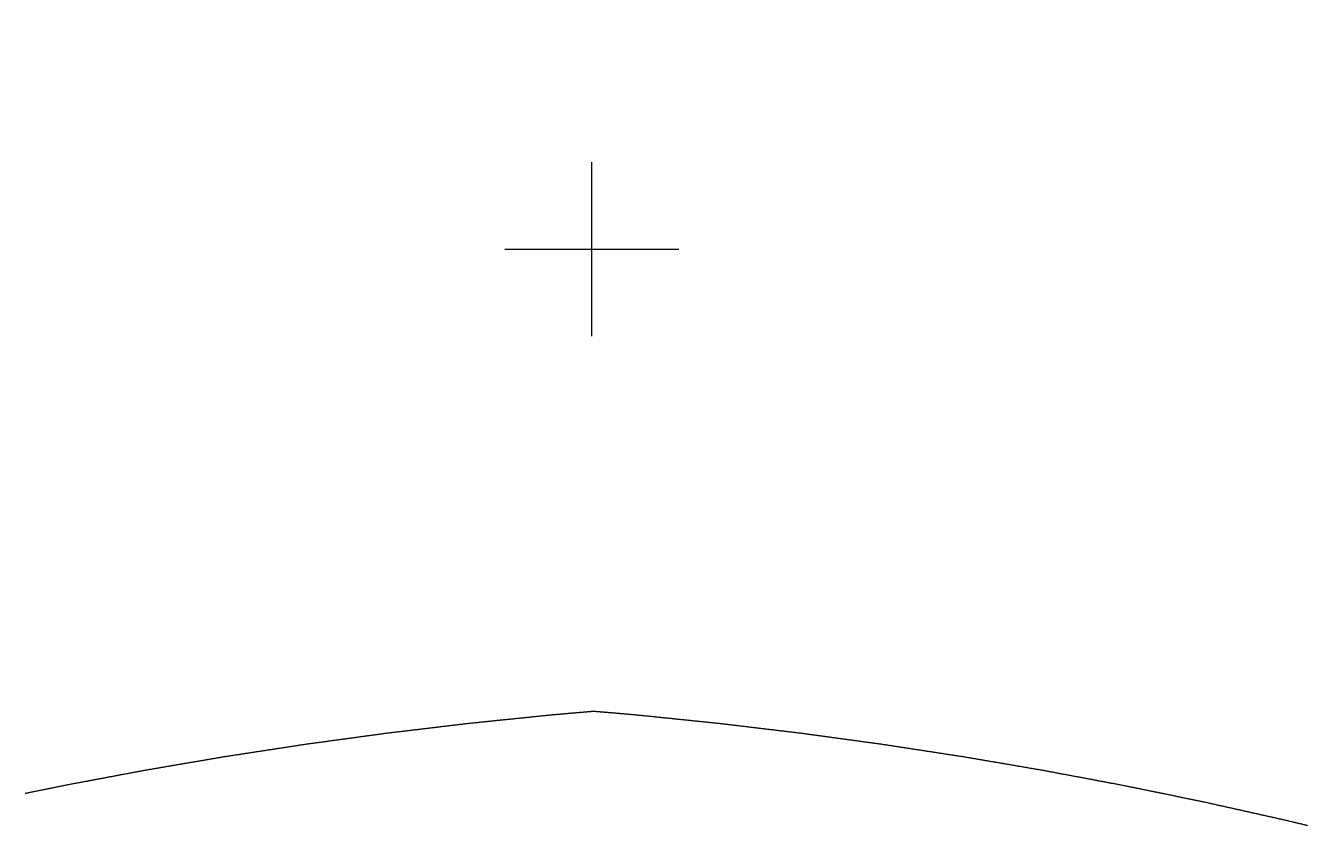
# Model space of a CAD drawing. Extents: x 2 to 292, y 1 to 254.
# Drawn here: x 146.05 to 160.77, y 14.01 to 23.2 of the extents above; entities that cross this region are included whole.
import ezdxf

# ---------------------------------------------------------------- set-up
doc = ezdxf.new("R2010")
doc.units = 0
doc.header["$PDMODE"] = 2
doc.header["$PDSIZE"] = 1
doc.layers.get('0').update_dxf_attribs({"linetype": 'CONTINUOUS'})
doc.layers.add('DRILLING', color=3, linetype='CONTINUOUS')

# ---------------------------------------------------------------- blocks, each defined once
blk = doc.blocks.new('*U105')
at = {"layer": 'DRILLING'}
blk.add_point((0, 0), dxfattribs=at)
blk = doc.blocks.new('*U106')
at = {"layer": 'DRILLING', "color": 0, "linetype": 'BYBLOCK'}
for p in [(0, 0), (4, 0), (8, 0)]:
    blk.add_blockref('*U105', p, dxfattribs=at)

msp = doc.modelspace()

# ---------------------------------------------------------------- linework, layer by layer
msp.add_polyline3d([(146.045, 14.3798, 0), (146.054, 14.3818, 0), (146.064, 14.3837, 0), (146.073, 14.3857, 0), (146.083, 14.3876, 0), (146.092, 14.3895, 0), (146.102, 14.3915, 0), (146.111, 14.3934, 0), (146.12, 14.3954, 0), (146.13, 14.3973, 0), (146.139, 14.3992, 0), (146.149, 14.4012, 0), (146.158, 14.4031, 0), (146.168, 14.4051, 0), (146.177, 14.407, 0), (146.187, 14.409, 0), (146.196, 14.4109, 0), (146.205, 14.4128, 0), (146.215, 14.4148, 0), (146.224, 14.4167, 0), (146.234, 14.4187, 0), (146.243, 14.4206, 0), (146.253, 14.4225, 0), (146.262, 14.4245, 0), (146.272, 14.4264, 0), (146.281, 14.4284, 0), (146.291, 14.4303, 0), (146.3, 14.4323, 0), (146.309, 14.4342, 0), (146.319, 14.4361, 0), (146.328, 14.4381, 0), (146.338, 14.44, 0), (146.347, 14.442, 0), (146.357, 14.4439, 0), (146.366, 14.4459, 0), (146.376, 14.4478, 0), (146.385, 14.4497, 0), (146.394, 14.4517, 0), (146.404, 14.4536, 0), (146.413, 14.4556, 0), (146.423, 14.4575, 0), (146.432, 14.4594, 0), (146.442, 14.4614, 0), (146.451, 14.4633, 0), (146.461, 14.4653, 0), (146.47, 14.4672, 0), (146.48, 14.4692, 0), (146.489, 14.471, 0), (146.499, 14.4728, 0), (146.508, 14.4746, 0), (146.518, 14.4764, 0), (146.527, 14.4782, 0), (146.537, 14.48, 0), (146.546, 14.4818, 0), (146.556, 14.4835, 0), (146.565, 14.4853, 0), (146.575, 14.4871, 0), (146.584, 14.4889, 0), (146.594, 14.4907, 0), (146.603, 14.4925, 0), (146.613, 14.4943, 0), (146.622, 14.496, 0), (146.631, 14.4978, 0), (146.641, 14.4996, 0), (146.65, 14.5014, 0), (146.66, 14.5032, 0), (146.669, 14.505, 0), (146.679, 14.5067, 0), (146.688, 14.5085, 0), (146.698, 14.5103, 0), (146.707, 14.5121, 0), (146.717, 14.5139, 0), (146.726, 14.5157, 0), (146.736, 14.5175, 0), (146.745, 14.5192, 0), (146.755, 14.521, 0), (146.764, 14.5228, 0), (146.774, 14.5246, 0), (146.783, 14.5264, 0), (146.793, 14.5282, 0), (146.802, 14.53, 0), (146.812, 14.5317, 0), (146.821, 14.5335, 0), (146.831, 14.5353, 0), (146.84, 14.5371, 0), (146.85, 14.5389, 0), (146.859, 14.5407, 0), (146.869, 14.5425, 0), (146.878, 14.5442, 0), (146.888, 14.546, 0), (146.897, 14.5478, 0), (146.907, 14.5496, 0), (146.916, 14.5514, 0), (146.926, 14.5532, 0), (146.935, 14.5549, 0), (146.945, 14.5567, 0), (146.954, 14.5585, 0), (146.964, 14.5603, 0), (146.973, 14.5621, 0), (146.983, 14.5639, 0), (146.992, 14.5657, 0), (147.002, 14.5674, 0), (147.011, 14.5692, 0), (147.021, 14.571, 0), (147.03, 14.5728, 0), (147.04, 14.5746, 0), (147.049, 14.5764, 0), (147.059, 14.5782, 0), (147.068, 14.5799, 0), (147.078, 14.5817, 0), (147.087, 14.5835, 0), (147.097, 14.5853, 0), (147.106, 14.5871, 0), (147.116, 14.5889, 0), (147.125, 14.5907, 0), (147.135, 14.5924, 0), (147.144, 14.5942, 0), (147.154, 14.596, 0), (147.163, 14.5978, 0), (147.173, 14.5996, 0), (147.182, 14.6014, 0), (147.192, 14.6032, 0), (147.201, 14.6049, 0), (147.211, 14.6067, 0), (147.22, 14.6085, 0), (147.23, 14.6103, 0), (147.239, 14.6121, 0), (147.249, 14.6139, 0), (147.258, 14.6156, 0), (147.268, 14.6174, 0), (147.277, 14.6192, 0), (147.287, 14.621, 0), (147.296, 14.6228, 0), (147.306, 14.6246, 0), (147.315, 14.6264, 0), (147.325, 14.6281, 0), (147.334, 14.6299, 0), (147.344, 14.6317, 0), (147.353, 14.6335, 0), (147.363, 14.6353, 0), (147.372, 14.6371, 0), (147.382, 14.6389, 0), (147.391, 14.6406, 0), (147.401, 14.6424, 0), (147.41, 14.6442, 0), (147.42, 14.6458, 0), (147.429, 14.6474, 0), (147.439, 14.6491, 0), (147.449, 14.6507, 0), (147.458, 14.6523, 0), (147.468, 14.6539, 0), (147.477, 14.6556, 0), (147.487, 14.6572, 0), (147.496, 14.6588, 0), (147.506, 14.6605, 0), (147.515, 14.6621, 0), (147.525, 14.6637, 0), (147.534, 14.6653, 0), (147.544, 14.667, 0), (147.554, 14.6686, 0), (147.563, 14.6702, 0), (147.573, 14.6719, 0), (147.582, 14.6735, 0), (147.592, 14.6751, 0), (147.601, 14.6767, 0), (147.611, 14.6784, 0), (147.62, 14.68, 0), (147.63, 14.6816, 0), (147.64, 14.6833, 0), (147.649, 14.6849, 0), (147.659, 14.6865, 0), (147.668, 14.6881, 0), (147.678, 14.6898, 0), (147.687, 14.6914, 0), (147.697, 14.693, 0), (147.706, 14.6947, 0), (147.716, 14.6963, 0), (147.725, 14.6979, 0), (147.735, 14.6995, 0), (147.745, 14.7012, 0), (147.754, 14.7028, 0), (147.764, 14.7044, 0), (147.773, 14.7061, 0), (147.783, 14.7077, 0), (147.792, 14.7093, 0), (147.802, 14.7109, 0), (147.811, 14.7126, 0), (147.821, 14.7142, 0), (147.83, 14.7158, 0), (147.84, 14.7175, 0), (147.85, 14.7191, 0), (147.859, 14.7207, 0), (147.869, 14.7223, 0), (147.878, 14.724, 0), (147.888, 14.7256, 0), (147.897, 14.7272, 0), (147.907, 14.7289, 0), (147.916, 14.7305, 0), (147.926, 14.7321, 0), (147.935, 14.7337, 0), (147.945, 14.7354, 0), (147.955, 14.737, 0), (147.964, 14.7386, 0), (147.974, 14.7403, 0), (147.983, 14.7419, 0), (147.993, 14.7435, 0), (148.002, 14.7451, 0), (148.012, 14.7468, 0), (148.021, 14.7484, 0), (148.031, 14.75, 0), (148.04, 14.7517, 0), (148.05, 14.7533, 0), (148.06, 14.7549, 0), (148.069, 14.7565, 0), (148.079, 14.7582, 0), (148.088, 14.7598, 0), (148.098, 14.7614, 0), (148.107, 14.7631, 0), (148.117, 14.7647, 0), (148.126, 14.7663, 0), (148.136, 14.7679, 0), (148.145, 14.7696, 0), (148.155, 14.7712, 0), (148.165, 14.7728, 0), (148.174, 14.7745, 0), (148.184, 14.7761, 0), (148.193, 14.7777, 0), (148.203, 14.7793, 0), (148.212, 14.781, 0), (148.222, 14.7826, 0), (148.231, 14.7842, 0), (148.241, 14.7859, 0), (148.251, 14.7875, 0), (148.26, 14.7891, 0), (148.27, 14.7907, 0), (148.279, 14.7924, 0), (148.289, 14.794, 0), (148.298, 14.7956, 0), (148.308, 14.7973, 0), (148.317, 14.7989, 0), (148.327, 14.8005, 0), (148.336, 14.8021, 0), (148.346, 14.8036, 0), (148.356, 14.805, 0), (148.365, 14.8065, 0), (148.375, 14.808, 0), (148.384, 14.8095, 0), (148.394, 14.8109, 0), (148.404, 14.8124, 0), (148.413, 14.8139, 0), (148.423, 14.8153, 0), (148.432, 14.8168, 0), (148.442, 14.8183, 0), (148.452, 14.8198, 0), (148.461, 14.8212, 0), (148.471, 14.8227, 0), (148.48, 14.8242, 0), (148.49, 14.8256, 0), (148.5, 14.8271, 0), (148.509, 14.8286, 0), (148.519, 14.8301, 0), (148.528, 14.8315, 0), (148.538, 14.833, 0), (148.548, 14.8345, 0), (148.557, 14.836, 0), (148.567, 14.8374, 0), (148.576, 14.8389, 0), (148.586, 14.8404, 0), (148.596, 14.8418, 0), (148.605, 14.8433, 0), (148.615, 14.8448, 0), (148.624, 14.8463, 0), (148.634, 14.8477, 0), (148.644, 14.8492, 0), (148.653, 14.8507, 0), (148.663, 14.8521, 0), (148.672, 14.8536, 0), (148.682, 14.8551, 0), (148.691, 14.8566, 0), (148.701, 14.858, 0), (148.711, 14.8595, 0), (148.72, 14.861, 0), (148.73, 14.8624, 0), (148.739, 14.8639, 0), (148.749, 14.8654, 0), (148.759, 14.8669, 0), (148.768, 14.8683, 0), (148.778, 14.8698, 0), (148.787, 14.8713, 0), (148.797, 14.8728, 0), (148.807, 14.8742, 0), (148.816, 14.8757, 0), (148.826, 14.8772, 0), (148.835, 14.8786, 0), (148.845, 14.8801, 0), (148.855, 14.8816, 0), (148.864, 14.8831, 0), (148.874, 14.8845, 0), (148.883, 14.886, 0), (148.893, 14.8875, 0), (148.903, 14.8889, 0), (148.912, 14.8904, 0), (148.922, 14.8919, 0), (148.931, 14.8934, 0), (148.941, 14.8948, 0), (148.951, 14.8963, 0), (148.96, 14.8978, 0), (148.97, 14.8992, 0), (148.979, 14.9007, 0), (148.989, 14.9022, 0), (148.999, 14.9037, 0), (149.008, 14.9051, 0), (149.018, 14.9066, 0), (149.027, 14.9081, 0), (149.037, 14.9095, 0), (149.047, 14.911, 0), (149.056, 14.9125, 0), (149.066, 14.914, 0), (149.075, 14.9154, 0), (149.085, 14.9169, 0), (149.095, 14.9184, 0), (149.104, 14.9199, 0), (149.114, 14.9213, 0), (149.123, 14.9228, 0), (149.133, 14.9243, 0), (149.143, 14.9257, 0), (149.152, 14.9272, 0), (149.162, 14.9287, 0), (149.171, 14.9302, 0), (149.181, 14.9316, 0), (149.191, 14.9331, 0), (149.2, 14.9346, 0), (149.21, 14.936, 0), (149.219, 14.9375, 0), (149.229, 14.939, 0), (149.238, 14.9405, 0), (149.248, 14.9419, 0), (149.258, 14.9434, 0), (149.267, 14.9448, 0), (149.277, 14.9462, 0), (149.287, 14.9475, 0), (149.296, 14.9488, 0), (149.306, 14.9501, 0), (149.316, 14.9514, 0), (149.325, 14.9527, 0), (149.335, 14.954, 0), (149.344, 14.9554, 0), (149.354, 14.9567, 0), (149.364, 14.958, 0), (149.373, 14.9593, 0), (149.383, 14.9606, 0), (149.393, 14.9619, 0), (149.402, 14.9633, 0), (149.412, 14.9646, 0), (149.422, 14.9659, 0), (149.431, 14.9672, 0), (149.441, 14.9685, 0), (149.451, 14.9698, 0), (149.46, 14.9711, 0), (149.47, 14.9725, 0), (149.48, 14.9738, 0), (149.489, 14.9751, 0), (149.499, 14.9764, 0), (149.508, 14.9777, 0), (149.518, 14.979, 0), (149.528, 14.9804, 0), (149.537, 14.9817, 0), (149.547, 14.983, 0), (149.557, 14.9843, 0), (149.566, 14.9856, 0), (149.576, 14.9869, 0), (149.586, 14.9882, 0), (149.595, 14.9896, 0), (149.605, 14.9909, 0), (149.615, 14.9922, 0), (149.624, 14.9935, 0), (149.634, 14.9948, 0), (149.643, 14.9961, 0), (149.653, 14.9974, 0), (149.663, 14.9988, 0), (149.672, 15.0001, 0), (149.682, 15.0014, 0), (149.692, 15.0027, 0), (149.701, 15.004, 0), (149.711, 15.0053, 0), (149.721, 15.0067, 0), (149.73, 15.008, 0), (149.74, 15.0093, 0), (149.75, 15.0106, 0), (149.759, 15.0119, 0), (149.769, 15.0132, 0), (149.779, 15.0145, 0), (149.788, 15.0159, 0), (149.798, 15.0172, 0), (149.807, 15.0185, 0), (149.817, 15.0198, 0), (149.827, 15.0211, 0), (149.836, 15.0224, 0), (149.846, 15.0237, 0), (149.856, 15.0251, 0), (149.865, 15.0264, 0), (149.875, 15.0277, 0), (149.885, 15.029, 0), (149.894, 15.0303, 0), (149.904, 15.0316, 0), (149.914, 15.033, 0), (149.923, 15.0343, 0), (149.933, 15.0356, 0), (149.943, 15.0369, 0), (149.952, 15.0382, 0), (149.962, 15.0395, 0), (149.971, 15.0408, 0), (149.981, 15.0422, 0), (149.991, 15.0435, 0), (150, 15.0448, 0), (150.01, 15.0461, 0), (150.02, 15.0474, 0), (150.029, 15.0487, 0), (150.039, 15.0501, 0), (150.049, 15.0514, 0), (150.058, 15.0527, 0), (150.068, 15.054, 0), (150.078, 15.0553, 0), (150.087, 15.0566, 0), (150.097, 15.0579, 0), (150.107, 15.0593, 0), (150.116, 15.0606, 0), (150.126, 15.0619, 0), (150.135, 15.0632, 0), (150.145, 15.0645, 0), (150.155, 15.0658, 0), (150.164, 15.0671, 0), (150.174, 15.0685, 0), (150.184, 15.0698, 0), (150.193, 15.0711, 0), (150.203, 15.0724, 0), (150.213, 15.0735, 0), (150.222, 15.0747, 0), (150.232, 15.0759, 0), (150.242, 15.077, 0), (150.251, 15.0782, 0), (150.261, 15.0793, 0), (150.271, 15.0805, 0), (150.281, 15.0817, 0), (150.29, 15.0828, 0), (150.3, 15.084, 0), (150.31, 15.0851, 0), (150.319, 15.0863, 0), (150.329, 15.0874, 0), (150.339, 15.0886, 0), (150.348, 15.0898, 0), (150.358, 15.0909, 0), (150.368, 15.0921, 0), (150.378, 15.0932, 0), (150.387, 15.0944, 0), (150.397, 15.0955, 0), (150.407, 15.0967, 0), (150.416, 15.0979, 0), (150.426, 15.099, 0), (150.436, 15.1002, 0), (150.445, 15.1013, 0), (150.455, 15.1025, 0), (150.465, 15.1037, 0), (150.475, 15.1048, 0), (150.484, 15.106, 0), (150.494, 15.1071, 0), (150.504, 15.1083, 0), (150.513, 15.1094, 0), (150.523, 15.1106, 0), (150.533, 15.1118, 0), (150.542, 15.1129, 0), (150.552, 15.1141, 0), (150.562, 15.1152, 0), (150.572, 15.1164, 0), (150.581, 15.1176, 0), (150.591, 15.1187, 0), (150.601, 15.1199, 0), (150.61, 15.121, 0), (150.62, 15.1222, 0), (150.63, 15.1233, 0), (150.639, 15.1245, 0), (150.649, 15.1257, 0), (150.659, 15.1268, 0), (150.668, 15.128, 0), (150.678, 15.1291, 0), (150.688, 15.1303, 0), (150.698, 15.1315, 0), (150.707, 15.1326, 0), (150.717, 15.1338, 0), (150.727, 15.1349, 0), (150.736, 15.1361, 0), (150.746, 15.1372, 0), (150.756, 15.1384, 0), (150.765, 15.1396, 0), (150.775, 15.1407, 0), (150.785, 15.1419, 0), (150.795, 15.143, 0), (150.804, 15.1442, 0), (150.814, 15.1454, 0), (150.824, 15.1465, 0), (150.833, 15.1477, 0), (150.843, 15.1488, 0), (150.853, 15.15, 0), (150.862, 15.1511, 0), (150.872, 15.1523, 0), (150.882, 15.1535, 0), (150.892, 15.1546, 0), (150.901, 15.1558, 0), (150.911, 15.1569, 0), (150.921, 15.1581, 0), (150.93, 15.1593, 0), (150.94, 15.1604, 0), (150.95, 15.1616, 0), (150.959, 15.1627, 0), (150.969, 15.1639, 0), (150.979, 15.165, 0), (150.989, 15.1662, 0), (150.998, 15.1674, 0), (151.008, 15.1685, 0), (151.018, 15.1697, 0), (151.027, 15.1708, 0), (151.037, 15.172, 0), (151.047, 15.1732, 0), (151.056, 15.1743, 0), (151.066, 15.1755, 0), (151.076, 15.1766, 0), (151.085, 15.1778, 0), (151.095, 15.1789, 0), (151.105, 15.1801, 0), (151.115, 15.1813, 0), (151.124, 15.1824, 0), (151.134, 15.1836, 0), (151.144, 15.1847, 0), (151.153, 15.1857, 0), (151.163, 15.1867, 0), (151.173, 15.1877, 0), (151.183, 15.1887, 0), (151.192, 15.1897, 0), (151.202, 15.1907, 0), (151.212, 15.1917, 0), (151.222, 15.1927, 0), (151.231, 15.1937, 0), (151.241, 15.1947, 0), (151.251, 15.1957, 0), (151.261, 15.1967, 0), (151.27, 15.1977, 0), (151.28, 15.1987, 0), (151.29, 15.1997, 0), (151.3, 15.2007, 0), (151.309, 15.2017, 0), (151.319, 15.2027, 0), (151.329, 15.2037, 0), (151.339, 15.2047, 0), (151.348, 15.2057, 0), (151.358, 15.2067, 0), (151.368, 15.2077, 0), (151.378, 15.2087, 0), (151.387, 15.2097, 0), (151.397, 15.2107, 0), (151.407, 15.2117, 0), (151.417, 15.2128, 0), (151.426, 15.2138, 0), (151.436, 15.2148, 0), (151.446, 15.2158, 0), (151.456, 15.2168, 0), (151.465, 15.2178, 0), (151.475, 15.2188, 0), (151.485, 15.2198, 0), (151.495, 15.2208, 0), (151.504, 15.2218, 0), (151.514, 15.2228, 0), (151.524, 15.2238, 0), (151.534, 15.2248, 0), (151.543, 15.2258, 0), (151.553, 15.2268, 0), (151.563, 15.2278, 0), (151.573, 15.2288, 0), (151.582, 15.2298, 0), (151.592, 15.2308, 0), (151.602, 15.2318, 0), (151.612, 15.2328, 0), (151.621, 15.2338, 0), (151.631, 15.2348, 0), (151.641, 15.2358, 0), (151.651, 15.2368, 0), (151.66, 15.2378, 0), (151.67, 15.2388, 0), (151.68, 15.2398, 0), (151.69, 15.2408, 0), (151.699, 15.2418, 0), (151.709, 15.2428, 0), (151.719, 15.2438, 0), (151.729, 15.2448, 0), (151.738, 15.2458, 0), (151.748, 15.2468, 0), (151.758, 15.2478, 0), (151.768, 15.2488, 0), (151.777, 15.2498, 0), (151.787, 15.2508, 0), (151.797, 15.2518, 0), (151.807, 15.2528, 0), (151.816, 15.2538, 0), (151.826, 15.2548, 0), (151.836, 15.2558, 0), (151.846, 15.2568, 0), (151.855, 15.2578, 0), (151.865, 15.2588, 0), (151.875, 15.2598, 0), (151.885, 15.2608, 0), (151.894, 15.2618, 0), (151.904, 15.2628, 0), (151.914, 15.2638, 0), (151.924, 15.2648, 0), (151.933, 15.2658, 0), (151.943, 15.2668, 0), (151.953, 15.2678, 0), (151.963, 15.2688, 0), (151.972, 15.2698, 0), (151.982, 15.2708, 0), (151.992, 15.2718, 0), (152.002, 15.2728, 0), (152.011, 15.2738, 0), (152.021, 15.2748, 0), (152.031, 15.2758, 0), (152.041, 15.2768, 0), (152.05, 15.2778, 0), (152.06, 15.2788, 0), (152.07, 15.2798, 0), (152.08, 15.2808, 0), (152.089, 15.2818, 0), (152.094, 15.2822, 0), (152.099, 15.2827, 0), (152.104, 15.2831, 0), (152.109, 15.2835, 0), (152.114, 15.284, 0), (152.119, 15.2844, 0), (152.124, 15.2848, 0), (152.129, 15.2852, 0), (152.134, 15.2857, 0), (152.139, 15.2861, 0), (152.144, 15.2865, 0), (152.149, 15.287, 0), (152.154, 15.2874, 0), (152.159, 15.2878, 0), (152.164, 15.2883, 0), (152.169, 15.2887, 0), (152.174, 15.2891, 0), (152.179, 15.2896, 0), (152.184, 15.29, 0), (152.189, 15.2904, 0), (152.194, 15.2908, 0), (152.199, 15.2913, 0), (152.204, 15.2917, 0), (152.209, 15.2921, 0), (152.214, 15.2926, 0), (152.219, 15.293, 0), (152.224, 15.2934, 0), (152.229, 15.2939, 0), (152.234, 15.2943, 0), (152.239, 15.2947, 0), (152.244, 15.2952, 0), (152.249, 15.2956, 0), (152.254, 15.296, 0), (152.259, 15.2964, 0), (152.264, 15.2969, 0), (152.269, 15.2973, 0), (152.274, 15.2977, 0), (152.279, 15.2982, 0), (152.284, 15.2986, 0), (152.289, 15.299, 0), (152.294, 15.2995, 0), (152.299, 15.2999, 0), (152.304, 15.3003, 0), (152.309, 15.3008, 0), (152.314, 15.3012, 0), (152.319, 15.3016, 0), (152.324, 15.302, 0), (152.329, 15.3025, 0), (152.334, 15.3029, 0), (152.339, 15.3033, 0), (152.344, 15.3038, 0), (152.349, 15.3042, 0), (152.354, 15.3046, 0), (152.359, 15.3051, 0), (152.364, 15.3055, 0), (152.369, 15.3059, 0), (152.374, 15.3064, 0), (152.379, 15.3068, 0), (152.384, 15.3072, 0), (152.389, 15.3076, 0), (152.394, 15.3081, 0), (152.399, 15.3085, 0), (152.404, 15.3089, 0), (152.409, 15.3094, 0), (152.414, 15.3098, 0), (152.419, 15.3102, 0), (152.424, 15.3107, 0), (152.429, 15.3111, 0), (152.434, 15.3115, 0), (152.439, 15.312, 0), (152.444, 15.3124, 0), (152.449, 15.3128, 0), (152.454, 15.3132, 0), (152.459, 15.3137, 0), (152.464, 15.3141, 0), (152.469, 15.3145, 0), (152.474, 15.315, 0), (152.479, 15.3154, 0), (152.484, 15.3158, 0), (152.489, 15.3163, 0), (152.494, 15.3167, 0), (152.499, 15.3171, 0), (152.504, 15.3176, 0), (152.509, 15.318, 0), (152.514, 15.3184, 0), (152.519, 15.3188, 0), (152.524, 15.3193, 0), (152.529, 15.3197, 0), (152.534, 15.3201, 0), (152.539, 15.3206, 0), (152.544, 15.321, 0), (152.549, 15.3214, 0), (152.554, 15.3219, 0), (152.559, 15.3223, 0), (152.564, 15.3227, 0), (152.569, 15.3232, 0), (152.574, 15.3236, 0), (152.579, 15.3232, 0), (152.584, 15.3227, 0), (152.589, 15.3223, 0), (152.594, 15.3219, 0), (152.599, 15.3214, 0), (152.604, 15.321, 0), (152.609, 15.3206, 0), (152.614, 15.3201, 0), (152.619, 15.3197, 0), (152.624, 15.3193, 0), (152.629, 15.3188, 0), (152.634, 15.3184, 0), (152.639, 15.318, 0), (152.644, 15.3176, 0), (152.649, 15.3171, 0), (152.654, 15.3167, 0), (152.659, 15.3163, 0), (152.664, 15.3158, 0), (152.669, 15.3154, 0), (152.674, 15.315, 0), (152.679, 15.3145, 0), (152.684, 15.3141, 0), (152.69, 15.3137, 0), (152.695, 15.3132, 0), (152.7, 15.3128, 0), (152.705, 15.3124, 0), (152.71, 15.312, 0), (152.715, 15.3115, 0), (152.72, 15.3111, 0), (152.725, 15.3107, 0), (152.73, 15.3102, 0), (152.735, 15.3098, 0), (152.74, 15.3094, 0), (152.745, 15.3089, 0), (152.75, 15.3085, 0), (152.755, 15.3081, 0), (152.76, 15.3076, 0), (152.765, 15.3072, 0), (152.77, 15.3068, 0), (152.775, 15.3064, 0), (152.78, 15.3059, 0), (152.785, 15.3055, 0), (152.79, 15.3051, 0), (152.795, 15.3046, 0), (152.8, 15.3042, 0), (152.805, 15.3038, 0), (152.81, 15.3033, 0), (152.815, 15.3029, 0), (152.82, 15.3025, 0), (152.825, 15.302, 0), (152.83, 15.3016, 0), (152.835, 15.3012, 0), (152.84, 15.3008, 0), (152.845, 15.3003, 0), (152.85, 15.2999, 0), (152.855, 15.2995, 0), (152.86, 15.299, 0), (152.865, 15.2986, 0), (152.87, 15.2982, 0), (152.875, 15.2977, 0), (152.88, 15.2973, 0), (152.885, 15.2969, 0), (152.89, 15.2964, 0), (152.895, 15.296, 0), (152.9, 15.2956, 0), (152.905, 15.2952, 0), (152.91, 15.2947, 0), (152.915, 15.2943, 0), (152.92, 15.2939, 0), (152.925, 15.2934, 0), (152.93, 15.293, 0), (152.935, 15.2926, 0), (152.94, 15.2921, 0), (152.945, 15.2917, 0), (152.95, 15.2913, 0), (152.955, 15.2908, 0), (152.96, 15.2904, 0), (152.965, 15.29, 0), (152.97, 15.2896, 0), (152.975, 15.2891, 0), (152.98, 15.2887, 0), (152.985, 15.2883, 0), (152.99, 15.2878, 0), (152.995, 15.2874, 0), (153, 15.287, 0), (153.005, 15.2865, 0), (153.01, 15.2861, 0), (153.015, 15.2857, 0), (153.02, 15.2852, 0), (153.025, 15.2848, 0), (153.03, 15.2844, 0), (153.035, 15.284, 0), (153.04, 15.2835, 0), (153.045, 15.2831, 0), (153.05, 15.2827, 0), (153.055, 15.2822, 0), (153.06, 15.2818, 0), (153.069, 15.2808, 0), (153.079, 15.2798, 0), (153.089, 15.2788, 0), (153.098, 15.2778, 0), (153.108, 15.2768, 0), (153.118, 15.2758, 0), (153.128, 15.2748, 0), (153.137, 15.2738, 0), (153.147, 15.2728, 0), (153.157, 15.2718, 0), (153.167, 15.2708, 0), (153.176, 15.2698, 0), (153.186, 15.2688, 0), (153.196, 15.2678, 0), (153.206, 15.2668, 0), (153.215, 15.2658, 0), (153.225, 15.2648, 0), (153.235, 15.2638, 0), (153.245, 15.2628, 0), (153.254, 15.2618, 0), (153.264, 15.2608, 0), (153.274, 15.2598, 0), (153.284, 15.2588, 0), (153.293, 15.2578, 0), (153.303, 15.2568, 0), (153.313, 15.2558, 0), (153.323, 15.2548, 0), (153.332, 15.2538, 0), (153.342, 15.2528, 0), (153.352, 15.2518, 0), (153.362, 15.2508, 0), (153.371, 15.2498, 0), (153.381, 15.2488, 0), (153.391, 15.2478, 0), (153.401, 15.2468, 0), (153.41, 15.2458, 0), (153.42, 15.2448, 0), (153.43, 15.2438, 0), (153.44, 15.2428, 0), (153.449, 15.2418, 0), (153.459, 15.2408, 0), (153.469, 15.2398, 0), (153.479, 15.2388, 0), (153.488, 15.2378, 0), (153.498, 15.2368, 0), (153.508, 15.2358, 0), (153.518, 15.2348, 0), (153.527, 15.2338, 0), (153.537, 15.2328, 0), (153.547, 15.2318, 0), (153.557, 15.2308, 0), (153.566, 15.2298, 0), (153.576, 15.2288, 0), (153.586, 15.2278, 0), (153.596, 15.2268, 0), (153.605, 15.2258, 0), (153.615, 15.2248, 0), (153.625, 15.2238, 0), (153.635, 15.2228, 0), (153.644, 15.2218, 0), (153.654, 15.2208, 0), (153.664, 15.2198, 0), (153.674, 15.2188, 0), (153.683, 15.2178, 0), (153.693, 15.2168, 0), (153.703, 15.2158, 0), (153.713, 15.2148, 0), (153.722, 15.2138, 0), (153.732, 15.2128, 0), (153.742, 15.2118, 0), (153.752, 15.2107, 0), (153.761, 15.2097, 0), (153.771, 15.2087, 0), (153.781, 15.2077, 0), (153.791, 15.2067, 0), (153.8, 15.2057, 0), (153.81, 15.2047, 0), (153.82, 15.2037, 0), (153.83, 15.2027, 0), (153.839, 15.2017, 0), (153.849, 15.2007, 0), (153.859, 15.1997, 0), (153.869, 15.1987, 0), (153.878, 15.1977, 0), (153.888, 15.1967, 0), (153.898, 15.1957, 0), (153.908, 15.1947, 0), (153.917, 15.1937, 0), (153.927, 15.1927, 0), (153.937, 15.1917, 0), (153.947, 15.1907, 0), (153.956, 15.1897, 0), (153.966, 15.1887, 0), (153.976, 15.1877, 0), (153.986, 15.1867, 0), (153.995, 15.1857, 0), (154.005, 15.1847, 0), (154.015, 15.1836, 0), (154.025, 15.1824, 0), (154.034, 15.1813, 0), (154.044, 15.1801, 0), (154.054, 15.1789, 0), (154.063, 15.1778, 0), (154.073, 15.1766, 0), (154.083, 15.1755, 0), (154.092, 15.1743, 0), (154.102, 15.1732, 0), (154.112, 15.172, 0), (154.122, 15.1708, 0), (154.131, 15.1697, 0), (154.141, 15.1685, 0), (154.151, 15.1674, 0), (154.16, 15.1662, 0), (154.17, 15.165, 0), (154.18, 15.1639, 0), (154.189, 15.1627, 0), (154.199, 15.1616, 0), (154.209, 15.1604, 0), (154.219, 15.1593, 0), (154.228, 15.1581, 0), (154.238, 15.1569, 0), (154.248, 15.1558, 0), (154.257, 15.1546, 0), (154.267, 15.1535, 0), (154.277, 15.1523, 0), (154.286, 15.1511, 0), (154.296, 15.15, 0), (154.306, 15.1488, 0), (154.316, 15.1477, 0), (154.325, 15.1465, 0), (154.335, 15.1454, 0), (154.345, 15.1442, 0), (154.354, 15.143, 0), (154.364, 15.1419, 0), (154.374, 15.1407, 0), (154.383, 15.1396, 0), (154.393, 15.1384, 0), (154.403, 15.1372, 0), (154.412, 15.1361, 0), (154.422, 15.1349, 0), (154.432, 15.1338, 0), (154.442, 15.1326, 0), (154.451, 15.1315, 0), (154.461, 15.1303, 0), (154.471, 15.1291, 0), (154.48, 15.128, 0), (154.49, 15.1268, 0), (154.5, 15.1257, 0), (154.509, 15.1245, 0), (154.519, 15.1233, 0), (154.529, 15.1222, 0), (154.539, 15.121, 0), (154.548, 15.1199, 0), (154.558, 15.1187, 0), (154.568, 15.1176, 0), (154.577, 15.1164, 0), (154.587, 15.1152, 0), (154.597, 15.1141, 0), (154.606, 15.1129, 0), (154.616, 15.1118, 0), (154.626, 15.1106, 0), (154.636, 15.1094, 0), (154.645, 15.1083, 0), (154.655, 15.1071, 0), (154.665, 15.106, 0), (154.674, 15.1048, 0), (154.684, 15.1037, 0), (154.694, 15.1025, 0), (154.703, 15.1013, 0), (154.713, 15.1002, 0), (154.723, 15.099, 0), (154.733, 15.0979, 0), (154.742, 15.0967, 0), (154.752, 15.0956, 0), (154.762, 15.0944, 0), (154.771, 15.0932, 0), (154.781, 15.0921, 0), (154.791, 15.0909, 0), (154.8, 15.0898, 0), (154.81, 15.0886, 0), (154.82, 15.0874, 0), (154.829, 15.0863, 0), (154.839, 15.0851, 0), (154.849, 15.084, 0), (154.859, 15.0828, 0), (154.868, 15.0817, 0), (154.878, 15.0805, 0), (154.888, 15.0793, 0), (154.897, 15.0782, 0), (154.907, 15.077, 0), (154.917, 15.0759, 0), (154.926, 15.0747, 0), (154.936, 15.0735, 0), (154.946, 15.0724, 0), (154.956, 15.0711, 0), (154.965, 15.0698, 0), (154.975, 15.0685, 0), (154.984, 15.0671, 0), (154.994, 15.0658, 0), (155.004, 15.0645, 0), (155.013, 15.0632, 0), (155.023, 15.0619, 0), (155.033, 15.0606, 0), (155.042, 15.0593, 0), (155.052, 15.0579, 0), (155.062, 15.0566, 0), (155.071, 15.0553, 0), (155.081, 15.054, 0), (155.091, 15.0527, 0), (155.1, 15.0514, 0), (155.11, 15.0501, 0), (155.12, 15.0487, 0), (155.129, 15.0474, 0), (155.139, 15.0461, 0), (155.148, 15.0448, 0), (155.158, 15.0435, 0), (155.168, 15.0422, 0), (155.177, 15.0408, 0), (155.187, 15.0395, 0), (155.197, 15.0382, 0), (155.206, 15.0369, 0), (155.216, 15.0356, 0), (155.226, 15.0343, 0), (155.235, 15.033, 0), (155.245, 15.0316, 0), (155.255, 15.0303, 0), (155.264, 15.029, 0), (155.274, 15.0277, 0), (155.283, 15.0264, 0), (155.293, 15.0251, 0), (155.303, 15.0238, 0), (155.312, 15.0224, 0), (155.322, 15.0211, 0), (155.332, 15.0198, 0), (155.341, 15.0185, 0), (155.351, 15.0172, 0), (155.361, 15.0159, 0), (155.37, 15.0145, 0), (155.38, 15.0132, 0), (155.39, 15.0119, 0), (155.399, 15.0106, 0), (155.409, 15.0093, 0), (155.419, 15.008, 0), (155.428, 15.0067, 0), (155.438, 15.0053, 0), (155.447, 15.004, 0), (155.457, 15.0027, 0), (155.467, 15.0014, 0), (155.476, 15.0001, 0), (155.486, 14.9988, 0), (155.496, 14.9974, 0), (155.505, 14.9961, 0), (155.515, 14.9948, 0), (155.525, 14.9935, 0), (155.534, 14.9922, 0), (155.544, 14.9909, 0), (155.554, 14.9896, 0), (155.563, 14.9882, 0), (155.573, 14.9869, 0), (155.583, 14.9856, 0), (155.592, 14.9843, 0), (155.602, 14.983, 0), (155.611, 14.9817, 0), (155.621, 14.9804, 0), (155.631, 14.979, 0), (155.64, 14.9777, 0), (155.65, 14.9764, 0), (155.66, 14.9751, 0), (155.669, 14.9738, 0), (155.679, 14.9725, 0), (155.689, 14.9711, 0), (155.698, 14.9698, 0), (155.708, 14.9685, 0), (155.718, 14.9672, 0), (155.727, 14.9659, 0), (155.737, 14.9646, 0), (155.747, 14.9633, 0), (155.756, 14.9619, 0), (155.766, 14.9606, 0), (155.775, 14.9593, 0), (155.785, 14.958, 0), (155.795, 14.9567, 0), (155.804, 14.9554, 0), (155.814, 14.954, 0), (155.824, 14.9527, 0), (155.833, 14.9514, 0), (155.843, 14.9501, 0), (155.853, 14.9488, 0), (155.862, 14.9475, 0), (155.872, 14.9462, 0), (155.882, 14.9448, 0), (155.891, 14.9434, 0), (155.901, 14.9419, 0), (155.91, 14.9405, 0), (155.92, 14.939, 0), (155.93, 14.9375, 0), (155.939, 14.936, 0), (155.949, 14.9346, 0), (155.958, 14.9331, 0), (155.968, 14.9316, 0), (155.978, 14.9302, 0), (155.987, 14.9287, 0), (155.997, 14.9272, 0), (156.006, 14.9257, 0), (156.016, 14.9243, 0), (156.026, 14.9228, 0), (156.035, 14.9213, 0), (156.045, 14.9199, 0), (156.054, 14.9184, 0), (156.064, 14.9169, 0), (156.074, 14.9154, 0), (156.083, 14.914, 0), (156.093, 14.9125, 0), (156.102, 14.911, 0), (156.112, 14.9095, 0), (156.122, 14.9081, 0), (156.131, 14.9066, 0), (156.141, 14.9051, 0), (156.15, 14.9037, 0), (156.16, 14.9022, 0), (156.169, 14.9007, 0), (156.179, 14.8992, 0), (156.189, 14.8978, 0), (156.198, 14.8963, 0), (156.208, 14.8948, 0), (156.217, 14.8934, 0), (156.227, 14.8919, 0), (156.237, 14.8904, 0), (156.246, 14.8889, 0), (156.256, 14.8875, 0), (156.265, 14.886, 0), (156.275, 14.8845, 0), (156.285, 14.8831, 0), (156.294, 14.8816, 0), (156.304, 14.8801, 0), (156.313, 14.8786, 0), (156.323, 14.8772, 0), (156.333, 14.8757, 0), (156.342, 14.8742, 0), (156.352, 14.8728, 0), (156.361, 14.8713, 0), (156.371, 14.8698, 0), (156.381, 14.8683, 0), (156.39, 14.8669, 0), (156.4, 14.8654, 0), (156.409, 14.8639, 0), (156.419, 14.8624, 0), (156.429, 14.861, 0), (156.438, 14.8595, 0), (156.448, 14.858, 0), (156.457, 14.8566, 0), (156.467, 14.8551, 0), (156.477, 14.8536, 0), (156.486, 14.8521, 0), (156.496, 14.8507, 0), (156.505, 14.8492, 0), (156.515, 14.8477, 0), (156.525, 14.8463, 0), (156.534, 14.8448, 0), (156.544, 14.8433, 0), (156.553, 14.8418, 0), (156.563, 14.8404, 0), (156.573, 14.8389, 0), (156.582, 14.8374, 0), (156.592, 14.836, 0), (156.601, 14.8345, 0), (156.611, 14.833, 0), (156.621, 14.8315, 0), (156.63, 14.8301, 0), (156.64, 14.8286, 0), (156.649, 14.8271, 0), (156.659, 14.8257, 0), (156.668, 14.8242, 0), (156.678, 14.8227, 0), (156.688, 14.8212, 0), (156.697, 14.8198, 0), (156.707, 14.8183, 0), (156.716, 14.8168, 0), (156.726, 14.8153, 0), (156.736, 14.8139, 0), (156.745, 14.8124, 0), (156.755, 14.8109, 0), (156.764, 14.8095, 0), (156.774, 14.808, 0), (156.784, 14.8065, 0), (156.793, 14.805, 0), (156.803, 14.8036, 0), (156.812, 14.8021, 0), (156.822, 14.8005, 0), (156.832, 14.7989, 0), (156.841, 14.7973, 0), (156.851, 14.7956, 0), (156.86, 14.794, 0), (156.87, 14.7924, 0), (156.879, 14.7907, 0), (156.889, 14.7891, 0), (156.898, 14.7875, 0), (156.908, 14.7859, 0), (156.917, 14.7842, 0), (156.927, 14.7826, 0), (156.937, 14.781, 0), (156.946, 14.7793, 0), (156.956, 14.7777, 0), (156.965, 14.7761, 0), (156.975, 14.7745, 0), (156.984, 14.7728, 0), (156.994, 14.7712, 0), (157.003, 14.7696, 0), (157.013, 14.7679, 0), (157.022, 14.7663, 0), (157.032, 14.7647, 0), (157.042, 14.7631, 0), (157.051, 14.7614, 0), (157.061, 14.7598, 0), (157.07, 14.7582, 0), (157.08, 14.7565, 0), (157.089, 14.7549, 0), (157.099, 14.7533, 0), (157.108, 14.7517, 0), (157.118, 14.75, 0), (157.127, 14.7484, 0), (157.137, 14.7468, 0), (157.147, 14.7451, 0), (157.156, 14.7435, 0), (157.166, 14.7419, 0), (157.175, 14.7403, 0), (157.185, 14.7386, 0), (157.194, 14.737, 0), (157.204, 14.7354, 0), (157.213, 14.7337, 0), (157.223, 14.7321, 0), (157.233, 14.7305, 0), (157.242, 14.7289, 0), (157.252, 14.7272, 0), (157.261, 14.7256, 0), (157.271, 14.724, 0), (157.28, 14.7223, 0), (157.29, 14.7207, 0), (157.299, 14.7191, 0), (157.309, 14.7175, 0), (157.318, 14.7158, 0), (157.328, 14.7142, 0), (157.338, 14.7126, 0), (157.347, 14.7109, 0), (157.357, 14.7093, 0), (157.366, 14.7077, 0), (157.376, 14.7061, 0), (157.385, 14.7044, 0), (157.395, 14.7028, 0), (157.404, 14.7012, 0), (157.414, 14.6995, 0), (157.423, 14.6979, 0), (157.433, 14.6963, 0), (157.443, 14.6947, 0), (157.452, 14.693, 0), (157.462, 14.6914, 0), (157.471, 14.6898, 0), (157.481, 14.6881, 0), (157.49, 14.6865, 0), (157.5, 14.6849, 0), (157.509, 14.6833, 0), (157.519, 14.6816, 0), (157.528, 14.68, 0), (157.538, 14.6784, 0), (157.548, 14.6767, 0), (157.557, 14.6751, 0), (157.567, 14.6735, 0), (157.576, 14.6719, 0), (157.586, 14.6702, 0), (157.595, 14.6686, 0), (157.605, 14.667, 0), (157.614, 14.6653, 0), (157.624, 14.6637, 0), (157.633, 14.6621, 0), (157.643, 14.6605, 0), (157.653, 14.6588, 0), (157.662, 14.6572, 0), (157.672, 14.6556, 0), (157.681, 14.6539, 0), (157.691, 14.6523, 0), (157.7, 14.6507, 0), (157.71, 14.6491, 0), (157.719, 14.6474, 0), (157.729, 14.6458, 0), (157.738, 14.6442, 0), (157.748, 14.6424, 0), (157.758, 14.6406, 0), (157.767, 14.6389, 0), (157.776, 14.6371, 0), (157.786, 14.6353, 0), (157.795, 14.6335, 0), (157.805, 14.6317, 0), (157.814, 14.6299, 0), (157.824, 14.6281, 0), (157.833, 14.6264, 0), (157.843, 14.6246, 0), (157.852, 14.6228, 0), (157.862, 14.621, 0), (157.871, 14.6192, 0), (157.881, 14.6174, 0), (157.89, 14.6156, 0), (157.9, 14.6139, 0), (157.909, 14.6121, 0), (157.919, 14.6103, 0), (157.928, 14.6085, 0), (157.938, 14.6067, 0), (157.947, 14.6049, 0), (157.957, 14.6032, 0), (157.966, 14.6014, 0), (157.976, 14.5996, 0), (157.985, 14.5978, 0), (157.995, 14.596, 0), (158.004, 14.5942, 0), (158.014, 14.5924, 0), (158.023, 14.5907, 0), (158.033, 14.5889, 0), (158.042, 14.5871, 0), (158.052, 14.5853, 0), (158.061, 14.5835, 0), (158.071, 14.5817, 0), (158.08, 14.5799, 0), (158.09, 14.5782, 0), (158.099, 14.5764, 0), (158.109, 14.5746, 0), (158.118, 14.5728, 0), (158.128, 14.571, 0), (158.137, 14.5692, 0), (158.147, 14.5674, 0), (158.156, 14.5657, 0), (158.166, 14.5639, 0), (158.175, 14.5621, 0), (158.185, 14.5603, 0), (158.194, 14.5585, 0), (158.204, 14.5567, 0), (158.213, 14.555, 0), (158.223, 14.5532, 0), (158.232, 14.5514, 0), (158.242, 14.5496, 0), (158.251, 14.5478, 0), (158.261, 14.546, 0), (158.27, 14.5442, 0), (158.28, 14.5425, 0), (158.289, 14.5407, 0), (158.299, 14.5389, 0), (158.308, 14.5371, 0), (158.318, 14.5353, 0), (158.327, 14.5335, 0), (158.337, 14.5317, 0), (158.346, 14.53, 0), (158.356, 14.5282, 0), (158.365, 14.5264, 0), (158.375, 14.5246, 0), (158.384, 14.5228, 0), (158.394, 14.521, 0), (158.403, 14.5192, 0), (158.413, 14.5175, 0), (158.422, 14.5157, 0), (158.432, 14.5139, 0), (158.441, 14.5121, 0), (158.451, 14.5103, 0), (158.46, 14.5085, 0), (158.47, 14.5067, 0), (158.479, 14.505, 0), (158.489, 14.5032, 0), (158.498, 14.5014, 0), (158.508, 14.4996, 0), (158.517, 14.4978, 0), (158.527, 14.496, 0), (158.536, 14.4943, 0), (158.546, 14.4925, 0), (158.555, 14.4907, 0), (158.565, 14.4889, 0), (158.574, 14.4871, 0), (158.584, 14.4853, 0), (158.593, 14.4835, 0), (158.603, 14.4818, 0), (158.612, 14.48, 0), (158.622, 14.4782, 0), (158.631, 14.4764, 0), (158.641, 14.4746, 0), (158.65, 14.4728, 0), (158.66, 14.471, 0), (158.669, 14.4692, 0), (158.679, 14.4672, 0), (158.688, 14.4653, 0), (158.698, 14.4633, 0), (158.707, 14.4614, 0), (158.717, 14.4594, 0), (158.726, 14.4575, 0), (158.735, 14.4556, 0), (158.745, 14.4536, 0), (158.754, 14.4517, 0), (158.764, 14.4497, 0), (158.773, 14.4478, 0), (158.783, 14.4459, 0), (158.792, 14.4439, 0), (158.802, 14.442, 0), (158.811, 14.44, 0), (158.821, 14.4381, 0), (158.83, 14.4361, 0), (158.839, 14.4342, 0), (158.849, 14.4323, 0), (158.858, 14.4303, 0), (158.868, 14.4284, 0), (158.877, 14.4264, 0), (158.887, 14.4245, 0), (158.896, 14.4226, 0), (158.906, 14.4206, 0), (158.915, 14.4187, 0), (158.924, 14.4167, 0), (158.934, 14.4148, 0), (158.943, 14.4128, 0), (158.953, 14.4109, 0), (158.962, 14.409, 0), (158.972, 14.407, 0), (158.981, 14.4051, 0), (158.991, 14.4031, 0), (159, 14.4012, 0), (159.01, 14.3992, 0), (159.019, 14.3973, 0), (159.028, 14.3954, 0), (159.038, 14.3934, 0), (159.047, 14.3915, 0), (159.057, 14.3895, 0), (159.066, 14.3876, 0), (159.076, 14.3857, 0), (159.085, 14.3837, 0), (159.095, 14.3818, 0), (159.104, 14.3798, 0), (159.113, 14.3779, 0), (159.123, 14.3759, 0), (159.132, 14.374, 0), (159.142, 14.3721, 0), (159.151, 14.3701, 0), (159.161, 14.3682, 0), (159.17, 14.3662, 0), (159.18, 14.3643, 0), (159.189, 14.3624, 0), (159.199, 14.3604, 0), (159.208, 14.3585, 0), (159.217, 14.3565, 0), (159.227, 14.3546, 0), (159.236, 14.3526, 0), (159.246, 14.3507, 0), (159.255, 14.3488, 0), (159.265, 14.3468, 0), (159.274, 14.3449, 0), (159.284, 14.3429, 0), (159.293, 14.341, 0), (159.303, 14.339, 0), (159.312, 14.3371, 0), (159.321, 14.3352, 0), (159.331, 14.3332, 0), (159.34, 14.3313, 0), (159.35, 14.3293, 0), (159.359, 14.3274, 0), (159.369, 14.3255, 0), (159.378, 14.3235, 0), (159.388, 14.3216, 0), (159.397, 14.3196, 0), (159.406, 14.3177, 0), (159.416, 14.3157, 0), (159.425, 14.3138, 0), (159.435, 14.3119, 0), (159.444, 14.3099, 0), (159.454, 14.308, 0), (159.463, 14.306, 0), (159.473, 14.3041, 0), (159.482, 14.3022, 0), (159.492, 14.3002, 0), (159.501, 14.2983, 0), (159.51, 14.2963, 0), (159.52, 14.2944, 0), (159.529, 14.2924, 0), (159.539, 14.2905, 0), (159.548, 14.2886, 0), (159.558, 14.2866, 0), (159.567, 14.2847, 0), (159.577, 14.2827, 0), (159.586, 14.2807, 0), (159.595, 14.2786, 0), (159.605, 14.2765, 0), (159.614, 14.2744, 0), (159.624, 14.2723, 0), (159.633, 14.2702, 0), (159.642, 14.2681, 0), (159.652, 14.266, 0), (159.661, 14.2639, 0), (159.671, 14.2618, 0), (159.68, 14.2597, 0), (159.689, 14.2576, 0), (159.699, 14.2555, 0), (159.708, 14.2534, 0), (159.718, 14.2513, 0), (159.727, 14.2492, 0), (159.736, 14.2471, 0), (159.746, 14.245, 0), (159.755, 14.2429, 0), (159.765, 14.2408, 0), (159.774, 14.2387, 0), (159.783, 14.2366, 0), (159.793, 14.2345, 0), (159.802, 14.2324, 0), (159.812, 14.2303, 0), (159.821, 14.2282, 0), (159.831, 14.2261, 0), (159.84, 14.224, 0), (159.849, 14.2219, 0), (159.859, 14.2198, 0), (159.868, 14.2177, 0), (159.878, 14.2156, 0), (159.887, 14.2135, 0), (159.896, 14.2114, 0), (159.906, 14.2093, 0), (159.915, 14.2072, 0), (159.925, 14.2051, 0), (159.934, 14.203, 0), (159.943, 14.2009, 0), (159.953, 14.1988, 0), (159.962, 14.1967, 0), (159.972, 14.1946, 0), (159.981, 14.1926, 0), (159.99, 14.1905, 0), (160, 14.1884, 0), (160.009, 14.1863, 0), (160.019, 14.1842, 0), (160.028, 14.1821, 0), (160.037, 14.18, 0), (160.047, 14.1779, 0), (160.056, 14.1758, 0), (160.066, 14.1737, 0), (160.075, 14.1716, 0), (160.084, 14.1695, 0), (160.094, 14.1674, 0), (160.103, 14.1653, 0), (160.113, 14.1632, 0), (160.122, 14.1611, 0), (160.131, 14.159, 0), (160.141, 14.1569, 0), (160.15, 14.1548, 0), (160.16, 14.1527, 0), (160.169, 14.1506, 0), (160.178, 14.1485, 0), (160.188, 14.1464, 0), (160.197, 14.1443, 0), (160.207, 14.1422, 0), (160.216, 14.1401, 0), (160.225, 14.138, 0), (160.235, 14.1359, 0), (160.244, 14.1338, 0), (160.254, 14.1317, 0), (160.263, 14.1296, 0), (160.272, 14.1275, 0), (160.282, 14.1254, 0), (160.291, 14.1233, 0), (160.301, 14.1212, 0), (160.31, 14.1191, 0), (160.32, 14.117, 0), (160.329, 14.1149, 0), (160.338, 14.1128, 0), (160.348, 14.1107, 0), (160.357, 14.1086, 0), (160.367, 14.1065, 0), (160.376, 14.1044, 0), (160.385, 14.1023, 0), (160.395, 14.1002, 0), (160.404, 14.0981, 0), (160.414, 14.096, 0), (160.423, 14.0939, 0), (160.432, 14.0918, 0), (160.442, 14.0897, 0), (160.451, 14.0876, 0), (160.461, 14.0855, 0), (160.47, 14.0834, 0), (160.479, 14.0813, 0), (160.489, 14.0792, 0), (160.498, 14.077, 0), (160.508, 14.0748, 0), (160.517, 14.0725, 0), (160.526, 14.0703, 0), (160.536, 14.068, 0), (160.545, 14.0658, 0), (160.554, 14.0635, 0), (160.564, 14.0612, 0), (160.573, 14.059, 0), (160.582, 14.0567, 0), (160.592, 14.0545, 0), (160.601, 14.0522, 0), (160.61, 14.05, 0), (160.62, 14.0477, 0), (160.629, 14.0455, 0), (160.639, 14.0432, 0), (160.648, 14.0409, 0), (160.657, 14.0387, 0), (160.667, 14.0364, 0), (160.676, 14.0342, 0), (160.685, 14.0319, 0), (160.695, 14.0297, 0), (160.704, 14.0274, 0), (160.713, 14.0252, 0), (160.723, 14.0229, 0), (160.732, 14.0206, 0), (160.741, 14.0184, 0), (160.751, 14.0161, 0), (160.76, 14.0139, 0), (160.77, 14.0116, 0)])

# ---------------------------------------------------------------- block references
at = {"layer": 'DRILLING', "rotation": 270}
msp.add_blockref('*U106', (152.55086, 28.62864), dxfattribs=at)

doc.saveas('drawing.dxf')
